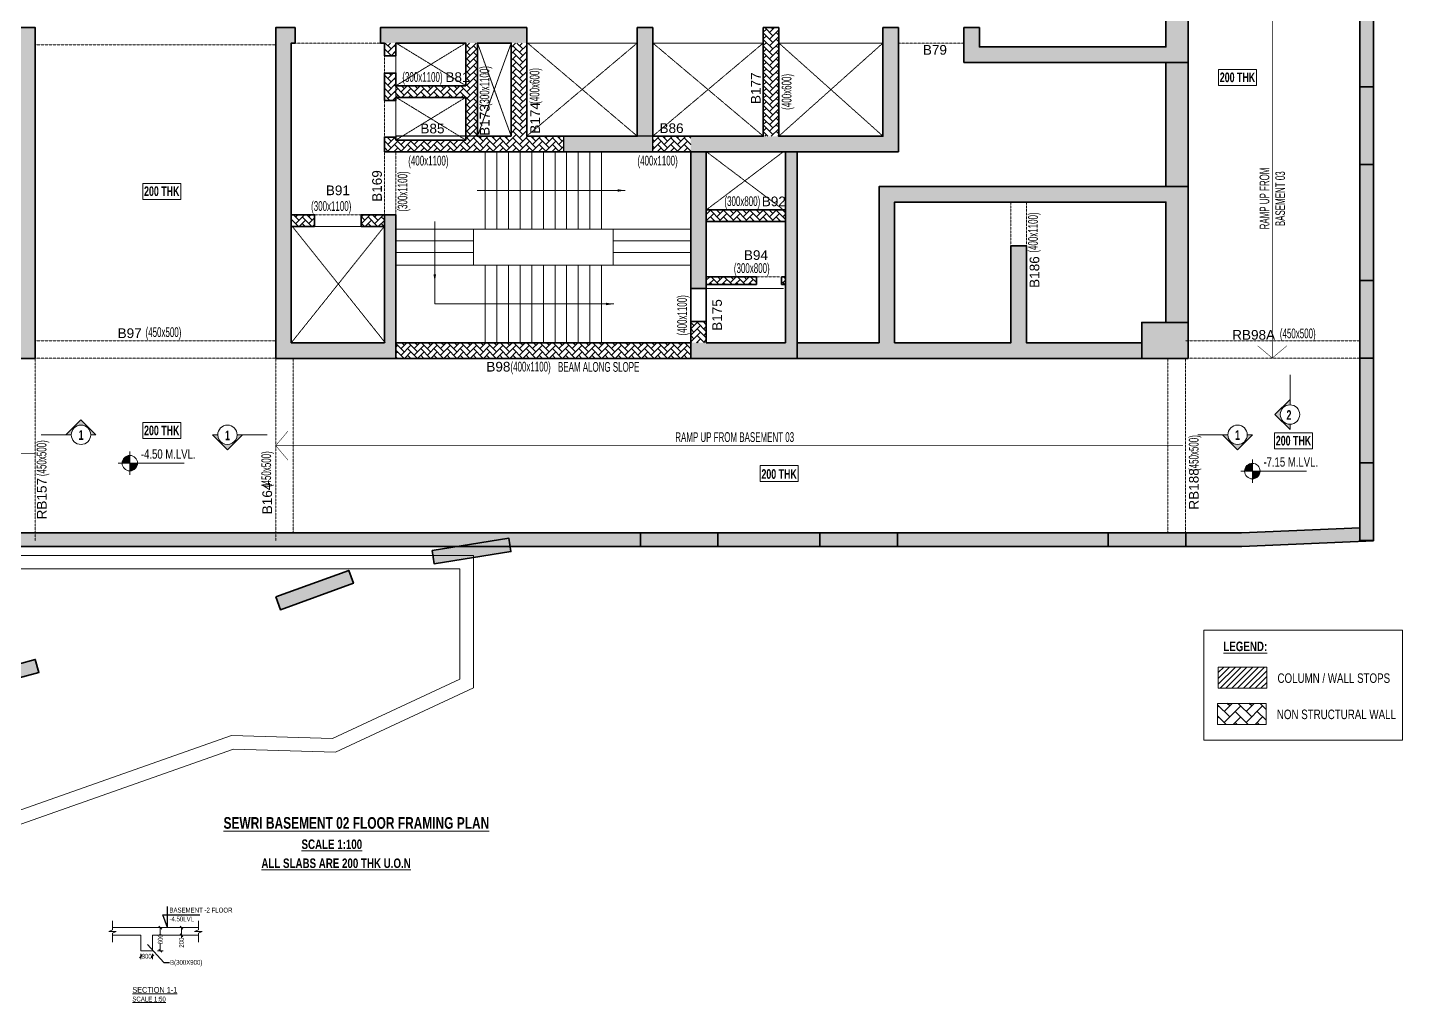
# Model space of a CAD drawing. Header units: millimetres. Extents: x 1560 to 72221, y 1046 to 66633.
# Drawn here: x 36772 to 72221, y 1046 to 26171 of the extents above; entities that cross this region are included whole.
import ezdxf
from ezdxf.enums import TextEntityAlignment as Align

# ---------------------------------------------------------------- set-up
doc = ezdxf.new("R2010")
doc.units = ezdxf.units.MM
doc.linetypes.add('HIDDEN', pattern=[0.375, 0.25, -0.125])
doc.linetypes.add('HIDDEN2', pattern=[0.1875, 0.125, -0.0625])
for name, color, linetype, lineweight in [('A-ANNO-DIMS', 8, 'Continuous', 15), ('A-DETL-MISC', 35, 'Continuous', 15), ('A-FLOR-IDEN', 11, 'Continuous', 9), ('A-HIDD-ABVE', 8, 'HIDDEN', 20), ('A-HIDD-BELW', 8, 'HIDDEN2', 20), ('G-____-____-DIMS', 7, 'Continuous', 9), ('G-____-____-TEXT', 6, 'Continuous', 9), ('G-ANNO-SYMB', 1, 'Continuous', 9), ('G-ANNO-TEXT', 231, 'Continuous', 9), ('S-BEAM', 7, 'Continuous', 18), ('S-BEAM-IDEN', 2, 'Continuous', 9), ('S-COL HATCH', 9, 'Continuous', 0), ('S-COLS', 5, 'Continuous', 35), ('SEC TEXT', 50, 'Continuous', 5)]:
    doc.layers.add(name, color=color, linetype=linetype, lineweight=lineweight)
for name, color, linetype in [('Beam Nos', 7, 'Continuous'), ('changes', 7, 'Continuous'), ('dim', 8, 'Continuous'), ('SECTION LINE', 4, 'Continuous'), ('SUNK SLAB', 8, 'Continuous')]:
    doc.layers.add(name, color=color, linetype=linetype)
doc.styles.add('Dim.s & Anno.(Misc.)', font='ARIALN.TTF')
doc.styles.add('SC-BBS1', font='SansSerif')
doc.styles.add('sd', font='ARIALN.TTF')
doc.styles.add('SOBHA', font='swisscl.ttf')
doc.styles.add('Swis721 LtCn BT', font='swisscl.ttf', dxfattribs={"width": 0.9, "height": 233.355162})
doc.styles.add('Swis721 LtCn BT_1', font='swisscl.ttf', dxfattribs={"height": 240})
doc.styles.add('Swis721 LtCn BT_2', font='swisscl.ttf', dxfattribs={"height": 244.992296})
doc.styles.add('Swis721 LtCn BT_B', font='', dxfattribs={"width": 0.9, "height": 246.918336})
doc.styles.get('Swis721 LtCn BT_B').set_extended_font_data('Swis721 LtCn BT', bold=True)
doc.dimstyles.new('A-GFC-100', dxfattribs={"dimscale": 100, "dimtxt": 1.75, "dimasz": 1.5, "dimexe": 1.5, "dimexo": 0, "dimgap": 1, "dimtad": 1, "dimdsep": 46, "dimtxsty": 'Dim.s & Anno.(Misc.)', "dimblk": 'ARCHTICK', "dimcen": 0, "dimdle": 1.5, "dimclrd": 256, "dimclre": 8, "dimclrt": 6, "dimazin": 2, "dimtfac": 1, "dimtix": 1, "dimtmove": 2, "dimatfit": 3, "dimfxl": 1, "dimtolj": 1, "dimlwd": -1, "dimlwe": 9, "dimarcsym": 0})
doc.dimstyles.new('S-50', dxfattribs={"dimscale": 50, "dimtxt": 2.5, "dimasz": 1.5, "dimexe": 1.5, "dimexo": 1.5, "dimgap": 0.1, "dimtad": 0, "dimdec": 0, "dimrnd": 0.0005, "dimzin": 0, "dimdsep": 46, "dimtxsty": 'SOBHA', "dimblk": 'OBLIQUE', "dimcen": 0.09, "dimclrd": 8, "dimclre": 8, "dimclrt": 6, "dimadec": 0, "dimazin": 0, "dimtfac": 1, "dimtdec": 0, "dimtofl": 0, "dimtmove": 0, "dimatfit": 3, "dimfxl": 1.5, "dimfxlon": 1, "dimtolj": 1, "dimtzin": 0, "dimlwd": -1, "dimlwe": -1, "dimarcsym": 0})
pattern_1 = [(45, (-31794446.85, 20735559.75), (0, 169.7056275), [360, -120]), (135, (-31794362, 20735644.6), (1e-14, 169.7056275), [360, -120])]

# ---------------------------------------------------------------- blocks, each defined once
blk = doc.blocks.new('_ARCHTICK')
at = {"color": 0, "linetype": 'ByBlock', "const_width": 0.15}
blk.add_lwpolyline([(-0.5, -0.5), (0.5, 0.5)], dxfattribs=at)
blk = doc.blocks.new('A$C31bf04c8')
at = {"layer": 'S-COL HATCH', "transparency": 33554687}
h = blk.add_hatch(color=256, dxfattribs=at)
h.dxf.hatch_style = 1
edge = h.paths.add_edge_path()
edge.add_line((-12645, -10575), (46760, -10575))
edge.add_line((46760, -10575), (50155, -10425))
edge.add_line((50155, -10425), (50155, 18362))
edge.add_arc((65983, 101151), 84288, 235.33184, 259.17631, ccw=False)
edge.add_arc((-8447, 268), 41200, 49.9962, 101.0852)
edge.add_line((-16368, 40699), (-15227, 21150))
edge.add_line((-15227, 21150), (-12645, 21150))
edge.add_line((-12645, 21150), (-12645, -10575))
edge = h.paths.add_edge_path(flags=16)
edge.add_line((-12295, -10225), (46752, -10225))
edge.add_line((46752, -10225), (49805, -10090))
edge.add_line((49805, -10090), (49805, 18073))
edge.add_arc((65983, 101151), 84638, 235.32076, 258.98032, ccw=False)
edge.add_arc((-8447, 268), 40850, 49.9733, 100.6568)
edge.add_line((-16001, 40413), (-14897, 21500))
edge.add_line((-14897, 21500), (-12295, 21500))
edge.add_line((-12295, 21500), (-12295, -10225))
h = blk.add_hatch(color=256, dxfattribs=at)
h.dxf.hatch_style = 1
h.paths.add_polyline_path([(50155, 1269), (49805, 1269), (49805, -731), (50155, -731)])
h = blk.add_hatch(color=256, dxfattribs=at)
h.dxf.hatch_style = 1
h.paths.add_polyline_path([(49805, -5724), (50155, -5724), (50155, -3724), (49805, -3724)])
h = blk.add_hatch(color=256, dxfattribs=at)
h.dxf.hatch_style = 1
h.paths.add_polyline_path([(49805, -10421), (50155, -10421), (50155, -8421), (49805, -8421)])
h = blk.add_hatch(color=256, dxfattribs=at)
h.dxf.hatch_style = 1
h.paths.add_polyline_path([(31255, -10224), (31255, -10574), (33255, -10574), (33255, -10224)])
h = blk.add_hatch(color=256, dxfattribs=at)
h.dxf.hatch_style = 1
h.paths.add_polyline_path([(35880, -10224), (35880, -10574), (37880, -10574), (37880, -10224)])
h = blk.add_hatch(color=256, dxfattribs=at)
h.dxf.hatch_style = 1
h.paths.add_polyline_path([(43315, -10224), (43315, -10574), (45315, -10574), (45315, -10224)])
h = blk.add_hatch(color=256, dxfattribs=at)
h.dxf.hatch_style = 1
h.paths.add_polyline_path([(25886, -10678), (25942, -11024), (27916, -10706), (27860, -10360)])
h = blk.add_hatch(color=256, dxfattribs=at)
h.dxf.hatch_style = 1
h.paths.add_polyline_path([(23855, -11522), (23735, -11193), (21855, -11874), (21974, -12203)])
h = blk.add_hatch(color=256, dxfattribs=at)
h.dxf.hatch_style = 1
h.paths.add_polyline_path([(15747, -13822), (15654, -13485), (14779, -13724), (13686, -13724), (13686, -14074), (14825, -14074)])
at = {"layer": 'S-COLS', "elevation": 0}
blk.add_lwpolyline([(-12645, -10575), (46760, -10575), (50155, -10425), (50155, 18362, -0.104418), (18038, 31827, 0.226686), (-16368, 40699), (-15227, 21150), (-12645, 21150)], format="xyb", close=True, dxfattribs=at)
at = {"layer": 'S-COLS'}
blk.add_lwpolyline([(-12295, -10225), (46752, -10225), (49805, -10090), (49805, 18073, -0.103603), (17826, 31549, 0.224825), (-16001, 40413), (-14897, 21500), (-12295, 21500)], format="xyb", close=True, dxfattribs=at)
at = {"layer": 'S-COLS', "elevation": 0}
for points in [[(49805, 1269), (50155, 1269), (50155, -731), (49805, -731)], [(49805, -3724), (50155, -3724), (50155, -5724), (49805, -5724)], [(49805, -8421), (50155, -8421), (50155, -10421), (49805, -10421)], [(31255, -10224), (33255, -10224), (33255, -10574), (31255, -10574)], [(35880, -10224), (37880, -10224), (37880, -10574), (35880, -10574)], [(43315, -10224), (45315, -10224), (45315, -10574), (43315, -10574)]]:
    blk.add_lwpolyline(points, close=True, dxfattribs=at)
for points in [[(25886, -10678), (25942, -11024), (27916, -10706), (27860, -10360), (25886, -10678)], [(21855, -11874), (21974, -12203), (23855, -11522), (23735, -11193), (21855, -11874)], [(13686, -13724), (14779, -13724), (15654, -13485), (15747, -13822), (14825, -14074), (13686, -14074), (13686, -13724)]]:
    blk.add_lwpolyline(points, dxfattribs=at)
blk = doc.blocks.new('Spot Elevations - M_Spot Elevation - Target Filled-23738-FIRST FLOOR  FRAMING PLAN _NTA_')
at = {"layer": 'G-____-____-DIMS'}
h = blk.add_hatch(color=256, dxfattribs=at)
edge = h.paths.add_edge_path(flags=0)
edge.add_line((0, 0), (-2, 0))
edge.add_arc((0, 0), 2, 90, 180, ccw=False)
edge.add_line((0, 2), (0, 0))
h = blk.add_hatch(color=256, dxfattribs=at)
edge = h.paths.add_edge_path(flags=0)
edge.add_line((0, 0), (2, 0))
edge.add_arc((0, 0), 2, 270, 360, ccw=False)
edge.add_line((0, -2), (0, 0))
for p, q in [((-3, 0), (14, 0)), ((0, -3), (0, 3))]:
    blk.add_line(p, q, dxfattribs=at)
blk.add_circle((0, 0), 2, dxfattribs=at)
blk = doc.blocks.new('Detail View - M_Section Head - Structural Type 1-785420-STILT FLOOR FRAMING PLAN')
at = {"layer": 'G-ANNO-SYMB'}
h = blk.add_hatch(color=9, dxfattribs=at)
edge = h.paths.add_edge_path(flags=0)
edge.add_line((-8.5, 0), (-9.86, 0))
edge.add_line((-9.86, 0), (-5.99, 3.87))
edge.add_line((-5.99, 3.87), (-2.12, 0))
edge.add_line((-2.12, 0), (-3.5, 0))
edge.add_arc((-6, 0), 2.5, 360, 540)
for p, q in [((-5.99, 3.87), (-9.86, 0)), ((-5.99, 3.87), (-2.12, 0)), ((-8.5, 0), (-9.86, 0)), ((-3.5, 0), (-2.12, 0))]:
    blk.add_line(p, q, dxfattribs=at)
at = {"layer": 'G-ANNO-SYMB', "color": 5}
for p, q in [((-5.99, 3.87), (-9.86, 0)), ((-2.12, 0), (-5.99, 3.87)), ((-9.86, 0), (-8.5, 0)), ((-3.5, 0), (4.24, 0)), ((-3.5, 0), (-2.12, 0))]:
    blk.add_line(p, q, dxfattribs=at)
at = {"layer": 'G-ANNO-SYMB'}
blk.add_arc((-6, 0), 2.5, 360, 180, dxfattribs=at)
at = {"layer": 'G-ANNO-SYMB', "color": 5}
for start, end in [(360, 180), (180, 360)]:
    blk.add_arc((-6, 0), 2.5, start, end, dxfattribs=at)
blk = doc.blocks.new('A$C0921b736')
at = {"layer": 'S-COL HATCH', "transparency": 33554687}
h = blk.add_hatch(color=256, dxfattribs=at)
h.dxf.hatch_style = 1
h.paths.add_polyline_path([(53250, 8375), (53250, 19875), (52675, 19875), (52675, 8775), (47865, 8775), (47865, 9275), (47465, 9275), (47465, 8375)])
h = blk.add_hatch(color=256, dxfattribs=at)
h.dxf.hatch_style = 1
h.paths.add_polyline_path([(20725, 4450), (20425, 4450), (20425, 1150), (20425, 750), (23125, 750), (23525, 750), (23525, 1150), (23525, 1150), (23525, 9275), (23025, 9275), (23025, 8875), (23125, 8875), (23125, 1150), (23125, 1150), (20725, 1150), (20725, 1150)])
h = blk.add_hatch(color=256, dxfattribs=at)
h.dxf.hatch_style = 1
h.paths.add_polyline_path([(32525, 4450), (32825, 4450), (32825, 1150), (32825, 750), (30125, 750), (29725, 750), (29725, 1150), (29725, 1150), (29725, 9275), (30225, 9275), (30225, 8875), (30125, 8875), (30125, 1150), (30125, 1150), (32525, 1150), (32525, 1150)])
h = blk.add_hatch(color=256, dxfattribs=at)
h.dxf.hatch_style = 1
h.paths.add_polyline_path([(36195, 9275), (32425, 9275), (32425, 8875), (36195, 8875)])
h = blk.add_hatch(color=256, dxfattribs=at)
h.dxf.hatch_style = 1
h.paths.add_polyline_path([(39445, 9275), (39045, 9275), (39045, 6475), (39445, 6475)])
h = blk.add_hatch(color=256, dxfattribs=at)
h.dxf.hatch_style = 1
h.paths.add_polyline_path([(40425, 6075), (40425, 6475), (45379, 6475), (45379, 9275), (45779, 9275), (45779, 6075)])
at = {"layer": 'S-COL HATCH'}
h = blk.add_hatch(dxfattribs=at)
h.set_pattern_fill('AR-HBONE', color=256, scale=30)
h.set_pattern_definition(pattern_1)
h.paths.add_polyline_path([(42695, 6475), (42295, 6475), (42295, 9275), (42695, 9275)])
h = blk.add_hatch(dxfattribs=at)
h.set_pattern_fill('AR-HBONE', color=256, scale=30)
h.set_pattern_definition(pattern_1)
h.paths.add_polyline_path([(34925, 8875), (34625, 8875), (34625, 7775), (32825, 7775), (32825, 8100), (32525, 8100), (32525, 7398), (32825, 7398), (32825, 7475), (34625, 7475), (34625, 6375), (32825, 6375), (32825, 6453), (32525, 6453), (32525, 6075), (37145, 6075), (37145, 6475), (34925, 6475)])
h = blk.add_hatch(dxfattribs=at)
h.set_pattern_fill('AR-HBONE', color=256, scale=30)
h.set_pattern_definition(pattern_1)
h.paths.add_polyline_path([(32825, 8875), (32525, 8875), (32525, 8550), (32825, 8550)])
h = blk.add_hatch(dxfattribs=at)
h.set_pattern_fill('AR-HBONE', color=256, scale=30)
h.set_pattern_definition(pattern_1)
h.paths.add_polyline_path([(36195, 6475), (35795, 6475), (35795, 8875), (36195, 8875)])
at = {"layer": 'S-COL HATCH', "transparency": 33554687}
h = blk.add_hatch(color=256, dxfattribs=at)
h.dxf.hatch_style = 1
h.paths.add_polyline_path([(39445, 6475), (37145, 6475), (37145, 6075), (39445, 6075)])
at = {"layer": 'S-COL HATCH'}
h = blk.add_hatch(dxfattribs=at)
h.set_pattern_fill('AR-HBONE', color=256, scale=30)
h.set_pattern_definition(pattern_1)
h.paths.add_polyline_path([(39445, 6475), (40425, 6475), (40425, 6075), (39445, 6075)])
at = {"layer": 'S-COL HATCH', "transparency": 33554687}
h = blk.add_hatch(color=256, dxfattribs=at)
h.dxf.hatch_style = 1
h.paths.add_polyline_path([(40425, 6075), (40825, 6075), (40825, 6075), (40825, 4575), (40825, 4575), (40825, 4275), (40825, 2550), (40425, 2550)])
h = blk.add_hatch(color=256, dxfattribs=at)
h.dxf.hatch_style = 1
h.paths.add_polyline_path([(42865, 6075), (43165, 6075), (43165, 750), (42865, 750), (40425, 750), (40425, 1150), (42865, 1150), (42865, 2850), (42865, 2850), (42865, 2850)])
h = blk.add_hatch(color=256, dxfattribs=at)
h.dxf.hatch_style = 1
h.paths.add_polyline_path([(52675, 4775), (52675, 1675), (53250, 1675), (53250, 5175), (45279, 5175), (45279, 1150), (43165, 1150), (43165, 750), (52050, 750), (52050, 1150), (49079, 1150), (49079, 3648), (48679, 3648), (48679, 1150), (45679, 1150), (45679, 4775)])
at = {"layer": 'S-COL HATCH'}
h = blk.add_hatch(dxfattribs=at)
h.set_pattern_fill('AR-HBONE', color=256, scale=30)
h.set_pattern_definition([(45, (-31794446.85, 20683630.75), (0, 169.7056275), [360, -120]), (135, (-31794362, 20683715.6), (1e-14, 169.7056275), [360, -120])])
h.paths.add_polyline_path([(32525, 4150), (32525, 4450), (31925, 4450), (31925, 4150)])
h.paths.add_polyline_path([(30725, 4150), (30725, 4450), (30125, 4450), (30125, 4150)])
h = blk.add_hatch(dxfattribs=at)
h.set_pattern_fill('AR-HBONE', color=256, scale=30)
h.set_pattern_definition(pattern_1)
h.paths.add_polyline_path([(40825, 4275), (42865, 4275), (42865, 4575), (40825, 4575)])
h = blk.add_hatch(dxfattribs=at)
h.set_pattern_fill('AR-HBONE', color=256, scale=30)
h.set_pattern_definition(pattern_1)
h.paths.add_polyline_path([(42115, 2850), (42115, 2650), (40825, 2650), (40825, 2850)])
h = blk.add_hatch(dxfattribs=at)
h.set_pattern_fill('AR-HBONE', color=256, scale=30)
h.set_pattern_definition(pattern_1)
h.paths.add_polyline_path([(42765, 2850), (42865, 2850), (42865, 2650), (42765, 2650)])
h = blk.add_hatch(dxfattribs=at)
h.set_pattern_fill('AR-HBONE', color=256, scale=30)
h.set_pattern_definition(pattern_1)
h.paths.add_polyline_path([(40425, 1700), (40825, 1700), (40825, 1150), (40425, 1150)])
at = {"layer": 'S-COL HATCH', "transparency": 33554687}
h = blk.add_hatch(color=256, dxfattribs=at)
h.dxf.hatch_style = 1
h.paths.add_polyline_path([(53250, 1675), (53250, 750), (52050, 750), (52050, 1675)])
at = {"layer": 'S-COL HATCH'}
h = blk.add_hatch(dxfattribs=at)
h.set_pattern_fill('AR-HBONE', color=256, scale=30)
h.set_pattern_definition(pattern_1)
h.paths.add_polyline_path([(40425, 1150), (32825, 1150), (32825, 750), (40425, 750)])
at = {"layer": 'changes'}
blk.add_lwpolyline([(39445, 6475), (37145, 6475), (37145, 6075), (39445, 6075)], close=True, dxfattribs=at)
at = {"layer": 'S-COLS'}
for p, q in [((32525, 4450), (32525, 1150)), ((32825, 4450), (32825, 1150)), ((40825, 2550), (40425, 2550)), ((40825, 1700), (40425, 1700)), ((32825, 1150), (32825, 750))]:
    blk.add_line(p, q, dxfattribs=at)
for points in [[(53250, 8375), (47465, 8375), (47465, 9275), (47865, 9275), (47865, 8775), (52675, 8775), (52675, 19875), (53250, 19875)], [(35795, 6475), (34925, 6475), (34925, 8875), (35795, 8875)], [(40825, 4575), (42865, 4575), (42865, 4275), (40825, 4275)]]:
    blk.add_lwpolyline(points, close=True, dxfattribs=at)
for points in [[(23525, 1150), (23525, 9275), (23025, 9275), (23025, 8875), (23125, 8875), (23125, 1150), (20725, 1150)], [(29725, 1150), (29725, 9275), (30225, 9275), (30225, 8875), (30125, 8875), (30125, 1150), (32525, 1150)], [(36195, 9275), (32425, 9275), (32425, 8875), (32525, 8875), (32525, 8550), (32825, 8550), (32825, 8875), (33725, 8875), (34625, 8875), (34625, 7775), (32825, 7775), (32825, 8100), (32525, 8100), (32525, 7398), (32825, 7398), (32825, 7475), (34625, 7475), (34625, 6375), (33725, 6375), (32825, 6375), (32825, 6453), (32525, 6453), (32525, 6075), (34625, 6075), (34625, 6075), (45779, 6075), (45779, 9275), (45379, 9275), (45379, 6475), (42695, 6475), (42695, 9275)], [(39045, 9275), (39045, 6475), (36195, 6475), (36195, 9275)], [(39445, 9275), (39045, 9275)], [(42295, 9275), (42295, 6475), (39445, 6475), (39445, 9275)], [(42695, 9275), (42295, 9275)], [(40825, 750), (40425, 750), (40425, 6075)], [(40825, 6075), (40825, 1150)], [(43165, 6075), (43165, 750), (42865, 750)], [(42865, 1150), (42865, 6075)], [(43165, 1150), (45279, 1150), (45279, 5175), (53250, 5175)], [(53250, 5175), (53250, 1675), (52675, 1675), (52675, 4775), (45679, 4775), (45679, 1150), (48679, 1150), (48679, 3648), (49079, 3648), (49079, 1150), (52050, 1150), (52050, 750), (43165, 750)], [(30125, 4150), (30725, 4150), (30725, 4450), (30125, 4450)], [(32525, 4150), (31925, 4150), (31925, 4450), (32825, 4450)], [(40825, 2850), (42115, 2850)], [(42115, 2850), (42115, 2650)], [(42765, 2650), (42765, 2850)], [(42765, 2850), (42865, 2850)], [(42115, 2650), (40825, 2650)], [(42865, 2650), (42765, 2650)], [(23125, 750), (23125, 750), (23525, 750), (23525, 1150)], [(30125, 750), (30125, 750), (29725, 750), (29725, 1150)], [(32825, 1150), (40425, 1150), (40425, 750), (30125, 750)], [(40825, 1150), (42865, 1150)], [(42865, 750), (40825, 750)]]:
    blk.add_lwpolyline(points, dxfattribs=at)
at = {"layer": 'S-COLS', "elevation": 0}
blk.add_lwpolyline([(53250, 750), (52050, 750), (52050, 1675), (53250, 1675)], close=True, dxfattribs=at)
blk = doc.blocks.new('_OBLIQUE')
at = {"color": 0, "linetype": 'ByBlock'}
blk.add_line((-0.5, -0.5), (0.5, 0.5), dxfattribs=at)
blk = doc.blocks.new('*D25')
at = {"layer": 'Defpoints', "color": 0, "transparency": 16777216}
for p in [(39994, 2977), (40197, 2977), (39994, 2377)]:
    blk.add_point(p, dxfattribs=at)
at = {"layer": 'S-BEAM', "color": 8, "transparency": 16777216}
for p, q in [((40122, 2977), (40272, 2977)), ((40197, 2977), (40197, 2791)), ((40197, 2377), (40197, 2563)), ((40122, 2377), (40272, 2377))]:
    blk.add_line(p, q, dxfattribs=at)
at = {"layer": 'S-BEAM', "color": 8, "transparency": 16777216, "xscale": 75, "yscale": 75, "zscale": 75}
for p, rotation in [((40197, 2977), 90), ((40197, 2377), 270)]:
    blk.add_blockref('_OBLIQUE', p, dxfattribs=dict(at, rotation=rotation))
at = {"layer": 'S-BEAM', "color": 6, "transparency": 16777216, "insert": (40197, 2677), "char_height": 125, "attachment_point": 5, "rotation": 90, "style": 'SOBHA'}
blk.add_mtext('\\A1;600', dxfattribs=at)
blk = doc.blocks.new('*D24')
at = {"layer": 'Defpoints', "color": 0, "transparency": 16777216}
for p in [(40764, 2977), (40742, 2777), (40764, 2777)]:
    blk.add_point(p, dxfattribs=at)
at = {"layer": 'S-BEAM', "color": 8, "transparency": 16777216}
for p, q in [((40742, 2977), (40667, 2977)), ((40742, 2977), (40742, 2777)), ((40742, 2777), (40667, 2777)), ((40742, 2777), (40742, 2702))]:
    blk.add_line(p, q, dxfattribs=at)
at = {"layer": 'S-BEAM', "color": 8, "transparency": 16777216, "xscale": 75, "yscale": 75, "zscale": 75}
for p, rotation in [((40742, 2977), 90), ((40742, 2777), 270)]:
    blk.add_blockref('_OBLIQUE', p, dxfattribs=dict(at, rotation=rotation))
at = {"layer": 'S-BEAM', "color": 6, "transparency": 16777216, "insert": (40742, 2588), "char_height": 125, "attachment_point": 5, "rotation": 90, "style": 'SOBHA'}
blk.add_mtext('\\A1;200', dxfattribs=at)
blk = doc.blocks.new('*D26')
at = {"layer": 'Defpoints', "color": 0, "transparency": 16777216}
for p in [(39694, 2377), (39994, 2377), (39994, 2236)]:
    blk.add_point(p, dxfattribs=at)
at = {"layer": 'S-BEAM', "color": 8, "transparency": 16777216}
for p, q in [((39694, 2302), (39694, 2161)), ((39694, 2236), (39729, 2236)), ((39994, 2236), (39958, 2236)), ((39994, 2302), (39994, 2161))]:
    blk.add_line(p, q, dxfattribs=at)
at = {"layer": 'S-BEAM', "color": 8, "transparency": 16777216, "xscale": 75, "yscale": 75, "zscale": 75, "rotation": 180}
blk.add_blockref('_OBLIQUE', (39694, 2236), dxfattribs=at)
at = {"layer": 'S-BEAM', "color": 8, "transparency": 16777216, "xscale": 75, "yscale": 75, "zscale": 75}
blk.add_blockref('_OBLIQUE', (39994, 2236), dxfattribs=at)
at = {"layer": 'S-BEAM', "color": 6, "transparency": 16777216, "insert": (39844, 2236), "char_height": 125, "attachment_point": 5, "style": 'SOBHA'}
blk.add_mtext('\\A1;300', dxfattribs=at)
blk = doc.blocks.new('A$C40398dd4')
at = {"layer": 'A-ANNO-DIMS', "ltscale": 500, "elevation": 0}
blk.add_lwpolyline([(5810, 1000), (6600, 1000), (6600, 1565)], dxfattribs=at)
at = {"layer": 'A-DETL-MISC'}
for p, q in [((2300, 4925), (2300, 2925)), ((2600, 4925), (2600, 2925)), ((2900, 4925), (2900, 2925)), ((3200, 4925), (3200, 2925)), ((3500, 4925), (3500, 2925)), ((3800, 4925), (3800, 2925)), ((4100, 4925), (4100, 2925)), ((4400, 4925), (4400, 2925)), ((4700, 4925), (4700, 2925)), ((5000, 4925), (5000, 2925)), ((5300, 4925), (5300, 2925)), ((2300, 0), (2300, 2000)), ((2600, 0), (2600, 2000)), ((2900, 0), (2900, 2000)), ((3200, 0), (3200, 2000)), ((3500, 0), (3500, 2000)), ((3800, 0), (3800, 2000)), ((4100, 0), (4100, 2000)), ((4400, 0), (4400, 2000)), ((4700, 0), (4700, 2000)), ((5000, 0), (5000, 2000)), ((5300, 0), (5300, 2000))]:
    blk.add_line(p, q, dxfattribs=at)
for points in [[(2000, 2925), (0, 2925)], [(5600, 2925), (7600, 2925)], [(2000, 2625), (0, 2625)], [(5600, 2625), (7600, 2625)], [(2000, 2325), (0, 2325)], [(5600, 2325), (7600, 2325)]]:
    blk.add_lwpolyline(points, dxfattribs=at)
blk.add_lwpolyline([(5600, 2925), (5600, 2000), (2000, 2000), (2000, 2925)], close=True, dxfattribs=at)
at = {"layer": 'A-DETL-MISC', "elevation": 0}
for points in [[(2000, 2000), (0, 2000)], [(5600, 2000), (7600, 2000)]]:
    blk.add_lwpolyline(points, dxfattribs=at)
at = {"layer": 'A-ANNO-DIMS', "ltscale": 500}
for points in [[(1688, 3925), (5510, 3925)], [(6600, 1565), (6600, 3126)], [(1988, 1000), (5810, 1000)]]:
    blk.add_leader(points, dimstyle='A-GFC-100', override={"dimasz": 2, "dimtad": 0, "dimfxl": 0.18, "dimarcsym": 1}, dxfattribs=at)

msp = doc.modelspace()

# ---------------------------------------------------------------- hatches: boundary and pattern name
at = {"layer": 'S-COL HATCH', "transparency": 33554687}
h = msp.add_hatch(color=256, dxfattribs=at)
h.dxf.hatch_style = 1
h.paths.add_polyline_path([(66697.5, 25270.9), (66122.5, 25270.9), (66122.5, 22070.9), (66697.5, 22070.9)])
at = {"layer": 'SUNK SLAB'}
h = msp.add_hatch(dxfattribs=at)
h.set_pattern_fill('ANSI31', color=8, scale=850, style=0)
h.set_pattern_definition([(45, (-31291129.52, 20974701.19), (-75.1300955, 75.1300955), [])])
h.paths.add_polyline_path([(68720.7, 9687.7), (68720.7, 9146.5), (67471, 9146.5), (67471, 9687.7)], flags=0)
h = msp.add_hatch(dxfattribs=at)
h.set_pattern_fill('AR-HBONE', color=8, scale=50, style=0)
h.set_pattern_definition([(45, (-31291146.1, 20972283.43), (0, 282.8427125), [600, -200]), (135, (-31291004.69, 20972424.85), (2e-14, 282.8427125), [600, -200])])
h.paths.add_polyline_path([(68704.1, 8754.8), (68704.1, 8213.6), (67454.4, 8213.6), (67454.4, 8754.8)], flags=0)

# ---------------------------------------------------------------- linework, layer by layer
at = {"layer": 'A-FLOR-IDEN', "color": 8, "elevation": 0, "flags": 128}
for points in [[(68455.8, 25088.9), (68455.8, 24677.1), (67478.3, 24677.1), (67478.3, 25088.9)], [(69899.3, 15726.4), (69899.3, 15314.6), (68921.8, 15314.6), (68921.8, 15726.4)], [(56638.4, 14884.3), (56638.4, 14472.5), (55660.9, 14472.5), (55660.9, 14884.3)]]:
    msp.add_lwpolyline(points, close=True, dxfattribs=at)
at = {"layer": 'A-FLOR-IDEN', "color": 8, "flags": 128}
for points in [[(40721.7, 22155.2), (40721.7, 21743.3), (39744.2, 21743.3), (39744.2, 22155.2)], [(40721.7, 15989.8), (40721.7, 15578), (39744.2, 15578), (39744.2, 15989.8)]]:
    msp.add_lwpolyline(points, close=True, dxfattribs=at)
at = {"layer": 'A-HIDD-ABVE', "linetype": 'HIDDEN'}
for p, q in [((48072.5, 25772), (46272.5, 24672)), ((48072.5, 24672), (46272.5, 25772)), ((49242.5, 25772), (48372.5, 23372)), ((49242.5, 23372), (48372.5, 25772)), ((52492.5, 25772), (49642.5, 23372)), ((52492.5, 23372), (49662.5, 25772)), ((55742.5, 25772), (52892.5, 23372)), ((55742.5, 23372), (52892.5, 25772)), ((58826.8, 25772), (56142.5, 23372)), ((58826.8, 23372), (56142.5, 25772)), ((48072.5, 23272), (46272.5, 24372)), ((48072.5, 24372), (46272.5, 23272)), ((54272.5, 22972), (56262.4, 21472)), ((54272.5, 21472), (56262.4, 22972)), ((45972.5, 21046.8), (43572.5, 18046.8)), ((43596.6, 21046.8), (45996.6, 18046.8))]:
    msp.add_line(p, q, dxfattribs=at)
at = {"layer": 'A-HIDD-BELW', "color": 4, "linetype": 'ByBlock', "ltscale": 500}
for p, q in [((48272.2, 12567.2, 0), (8132.9, 12567.2, 0)), ((48272.2, 9153.4, 0), (48272.2, 12567.2, 0)), ((47922.2, 12217.2, 0), (8505.2, 12217.2, 0)), ((47922.2, 9376.7, 0), (47922.2, 12217.2, 0)), ((44639.5, 7850.3, 0), (47922.2, 9376.7, 0)), ((44711.9, 7497.9, 0), (48272.2, 9153.4, 0)), ((34286.7, 5199.1, 0), (42031.2, 7928.3, 0)), ((42031.2, 7928.3, 0), (44639.5, 7850.3, 0)), ((34353, 4851.4, 0), (42086, 7576.5, 0)), ((42086, 7576.5, 0), (44711.9, 7497.9, 0))]:
    msp.add_line(p, q, dxfattribs=at)
at = {"layer": 'dim', "color": 5}
for p, q in [((40383.8, 2977), (40259.7, 3307.4)), ((40259.7, 3307.4), (41214.2, 3307.4)), ((40383.8, 2977), (40383.8, 3521.5))]:
    msp.add_line(p, q, dxfattribs=at)
at = {"layer": 'G-ANNO-TEXT', "color": 7}
for points in [[(67102.5, 10643.6), (72221.2, 10643.6), (72221.2, 7803.7), (67102.5, 7803.7)], [(68720.7, 9687.7), (68720.7, 9146.5), (67471, 9146.5), (67471, 9687.7)], [(68704.1, 8754.8), (68704.1, 8213.6), (67454.4, 8213.6), (67454.4, 8754.8)]]:
    msp.add_lwpolyline(points, close=True, dxfattribs=at)
at = {"layer": 'S-BEAM', "linetype": 'HIDDEN'}
for p, q in [((36972.5, 25722), (43172.5, 25722)), ((45872.5, 25772), (43672.5, 25772)), ((45972.5, 23349.5), (45972.5, 25772)), ((60922.5, 25772), (59226.8, 25772)), ((45972.5, 21346.8), (45972.5, 22972)), ((46272.5, 21346.8), (46272.5, 22972)), ((62126.8, 20544.6), (62126.8, 21672)), ((62526.8, 20544.6), (62526.8, 21672)), ((45372.5, 21346.8), (44172.5, 21346.8)), ((56162.4, 19746.8), (55512.4, 19746.8)), ((36972.5, 18096.8), (43172.5, 18096.8)), ((66622.5, 18096.8), (71136.9, 18096.8)), ((36972.5, 17646.8), (43172.5, 17646.8)), ((36972.5, 17646.8), (36972.5, 12946.8)), ((43172.5, 17646.8), (43172.5, 12946.8)), ((43622.5, 17646.8), (43622.5, 13146.8)), ((66172.5, 17646.8), (66172.5, 13152.5)), ((66622.5, 17646.8), (71136.8, 17646.8)), ((66622.5, 17646.8), (66622.5, 13165.9)), ((43622.5, 11288.5), (43622.5, 11284))]:
    msp.add_line(p, q, dxfattribs=at)
at = {"layer": 'S-BEAM'}
for p, q in [((46272.5, 23349.5), (46272.5, 25772)), ((52492.5, 25772), (49662.5, 25772)), ((55742.5, 25772), (52892.5, 25772)), ((58826.8, 25772), (56142.5, 25772)), ((45372.5, 21046.8), (44172.5, 21046.8)), ((56262.4, 19446.8), (54272.5, 19446.8)), ((39993.8, 2977), (41178.1, 2977)), ((39693.8, 2777), (38964.3, 2777)), ((39693.8, 2377), (39693.8, 2777)), ((39993.8, 2777), (39993.8, 2377)), ((39993.8, 2777), (41178.1, 2777)), ((39693.8, 2377), (39993.8, 2377)), ((39693.8, 2377), (39693.8, 2377))]:
    msp.add_line(p, q, dxfattribs=at)
at = {"layer": 'S-BEAM', "const_width": 12.5}
for points in [[(68864, 26363.6), (68864, 17652.6)], [(69239, 17969), (68864, 17652.6), (68489, 17969)]]:
    msp.add_lwpolyline(points, dxfattribs=at)
at = {"layer": 'S-BEAM', "const_width": 12.5, "elevation": 0}
for points in [[(43488.8, 15021.8), (43172.5, 15396.8), (43488.8, 15771.8)], [(43172.5, 15396.8), (66562.5, 15396.8)], [(36972.5, 15188.6), (13540.3, 15188.6)]]:
    msp.add_lwpolyline(points, dxfattribs=at)
at = {"layer": 'S-BEAM', "color": 8, "elevation": 0}
for points in [[(38964.3, 3148.9), (38964.3, 2914.4), (38867.6, 2878.1), (39061.3, 2878.1), (38964.3, 2830.3), (38964.3, 2596.3)], [(41178.1, 3148.9), (41178.1, 2914.4), (41081.3, 2878.1), (41275.1, 2878.1), (41178.1, 2830.3), (41178.1, 2596.3)]]:
    msp.add_lwpolyline(points, dxfattribs=at)
at = {"layer": 'S-COL HATCH'}
msp.add_line((38964.3, 2977), (39993.8, 2977), dxfattribs=at)
at = {"layer": 'S-COLS', "elevation": 0}
msp.add_lwpolyline([(66697.5, 25270.9), (66122.5, 25270.9), (66122.5, 22070.9), (66697.5, 22070.9)], close=True, dxfattribs=at)
at = {"layer": 'SECTION LINE'}
msp.add_line((48372.5, 23370.9), (46272.5, 23370.9), dxfattribs=at)

# ---------------------------------------------------------------- block references
at = {"layer": 'A-HIDD-BELW', "color": 3}
msp.add_blockref('A$C31bf04c8', (21318.1, 23372), dxfattribs=at)
at = {"layer": 'changes'}
msp.add_blockref('A$C0921b736', (13447.5, 16895.7), dxfattribs=at)
at = {"layer": 'G-____-____-DIMS', "xscale": 99.99999999999991, "yscale": 99.99999999999991, "zscale": 99.99999999999991}
for p in [(39410.8, 14944.6), (68350.5, 14739.9)]:
    msp.add_blockref('Spot Elevations - M_Spot Elevation - Target Filled-23738-FIRST FLOOR  FRAMING PLAN _NTA_', p, dxfattribs=at)
at = {"layer": 'G-____-____-TEXT', "extrusion": (0, 0, -1), "xscale": 99.99999999999991, "yscale": 99.99999999999991, "zscale": 99.99999999999991}
msp.add_blockref('Detail View - M_Section Head - Structural Type 1-785420-STILT FLOOR FRAMING PLAN', (-37552, 15675), dxfattribs=at)
at = {"layer": 'G-ANNO-SYMB', "extrusion": (0, 0, -1), "yscale": 99.99999999999991, "zscale": 99.99999999999991}
for p, xscale, rotation in [((-69320.9, 16798.2), -99.99999999999991, 270), ((-42527, 15675), 99.99999999999991, 180), ((-67369.6, 15675), -99.99999999999991, 180)]:
    msp.add_blockref('Detail View - M_Section Head - Structural Type 1-785420-STILT FLOOR FRAMING PLAN', p, dxfattribs=dict(at, xscale=xscale, rotation=rotation))
at = {"layer": 'S-BEAM-IDEN', "xscale": -1}
msp.add_blockref('A$C40398dd4', (53872.5, 18046.8), dxfattribs=at)

# ---------------------------------------------------------------- texts
at = {"layer": 'A-FLOR-IDEN', "color": 1, "char_height": 246.92, "width": 1155, "attachment_point": 2, "line_spacing_factor": 0.964267, "style": 'Swis721 LtCn BT_B'}
for insert in [(67967, 25010.9), (40232.9, 22077.1), (40232.9, 15911.8), (69410.5, 15648.4), (56149.6, 14788.3)]:
    msp.add_mtext('200 THK', dxfattribs=dict(at, insert=insert))
at = {"layer": 'Beam Nos', "color": 3, "style": 'SC-BBS1'}
for s, p in [('B79', (60166.3, 25395.7)), ('B81', (47857, 24692.7)), ('B85', (47212.3, 23367.7)), ('B86', (53377, 23377.2)), ('B91', (44774.7, 21775.4, 0)), ('B92', (56013.3, 21490.3, 0)), ('B94', (55552.3, 20106.6, 0)), ('B97', (39406, 18093.6, 0)), ('RB98A', (68383.8, 18051.5, 0)), ('B98', (48912, 17230.7, 0))]:
    msp.add_text(s, height=250, dxfattribs=at).set_placement(p, align=Align.BOTTOM_CENTER)
for s, p in [('B177', (55747.8, 24606.2)), ('B173', (48758.8, 23787.5)), ('B174', (50057.3, 23842.1)), ('B169', (45983.6, 22086.8, 0)), ('B186', (62933.4, 19868.8, 0)), ('B175', (54749.4, 18762.9)), ('RB157', (37341.2, 14029.3, 0)), ('RB188', (67041.6, 14280.3, 0)), ('B164', (43152.9, 14035.1, 0))]:
    msp.add_text(s, height=250, rotation=90, dxfattribs=at).set_placement(p, align=Align.BOTTOM_CENTER)
at = {"layer": 'dim', "color": 6, "char_height": 125, "attachment_point": 1, "style": 'SOBHA'}
for s, insert in [('\\A1;-4.50LVL', (40431.3, 3260.7)), ('\\A1;BASEMENT -2 FLOOR', (40431.3, 3489.2)), ('\\A1; B(300X900) ', (40403.7, 2143.2))]:
    msp.add_mtext(s, dxfattribs=dict(at, insert=insert))
at = {"layer": 'G-____-____-DIMS', "char_height": 240, "width": 1683.881, "attachment_point": 1, "line_spacing_factor": 0.970126, "style": 'Swis721 LtCn BT_1'}
for s, insert in [('-4.50 M.LVL.', (39696.2, 15300.2)), ('-7.15 M.LVL.', (68635.8, 15095.5))]:
    msp.add_mtext(s, dxfattribs=dict(at, insert=insert))
at = {"layer": 'G-____-____-TEXT', "color": 5, "insert": (38152.3, 15791.5), "char_height": 246.9, "width": 330, "attachment_point": 2, "line_spacing_factor": 0.964267, "style": 'Swis721 LtCn BT_B'}
msp.add_mtext('1', dxfattribs=at)
at = {"layer": 'G-ANNO-SYMB', "color": 5, "char_height": 246.9, "width": 330, "line_spacing_factor": 0.964267, "style": 'Swis721 LtCn BT_B'}
for s, insert, attachment_point in [('2', (69294.3, 16062.3), 8), ('1', (41926.7, 15535.1), 8), ('1', (67970, 15791.5), 2)]:
    msp.add_mtext(s, dxfattribs=dict(at, insert=insert, attachment_point=attachment_point))
at = {"layer": 'G-ANNO-TEXT', "color": 7, "char_height": 244.992, "attachment_point": 1, "line_spacing_factor": 0.971848, "style": 'Swis721 LtCn BT_2'}
for s, insert, width in [('\\fSwis721 LtCn BT|b1|i0|c0|p34|;\\LLEGEND:', (67602.8, 10346), 1299), ('COLUMN / WALL STOPS', (68998.7, 9527), 3845.238), ('NON STRUCTURAL WALL', (68982.1, 8594.1), 3845.238)]:
    msp.add_mtext(s, dxfattribs=dict(at, insert=insert, width=width))
at = {"layer": 'G-ANNO-TEXT', "color": 6, "insert": (41825.7, 5823.2), "char_height": 300, "width": 6923.66, "attachment_point": 1, "line_spacing_factor": 0.971848, "style": 'Swis721 LtCn BT_2'}
msp.add_mtext('{\\fSwis721 LtCn BT|b1|i0|c0|p34;\\LSEWRI BASEMENT 02 FLOOR FRAMING PLAN }', dxfattribs=at)
at = {"layer": 'G-ANNO-TEXT', "color": 1, "char_height": 244.992, "attachment_point": 1, "line_spacing_factor": 0.971848, "style": 'Swis721 LtCn BT_2'}
for s, insert, width in [('{\\fSwis721 LtCn BT|b1|i0|c0|p34;\\LSCALE 1:100}', (43836.9, 5246.2), 1551.037), ('{\\fSwis721 LtCn BT|b1|i0|c0|p34;\\LALL SLABS ARE 200 THK U.O.N}', (42802.7, 4757.2), 3728.693)]:
    msp.add_mtext(s, dxfattribs=dict(at, insert=insert, width=width))
at = {"layer": 'S-BEAM-IDEN', "style": 'Swis721 LtCn BT', "width": 0.8}
for s, p in [('(300x1100)', (46435.8, 24772.1)), ('(300x1100)', (44084.3, 21446.2)), ('(300x800)', (54983.6, 19846.2)), ('(450x500)', (69059.6, 18162.9)), ('RAMP UP FROM BASEMENT 03', (53472.1, 15492))]:
    msp.add_text(s, height=250, dxfattribs=at).set_placement(p)
for s, rotation, p in [('(300x1100)', 90, (48679.1, 24140.8)), ('(400x600)', 90, (49969.7, 24203.5, 0)), ('(400x600)', 90, (56467, 24051.8, 0)), ('(400x1100)', 360, (46589.2, 22615.7)), ('(400x1100)', 360, (52498.9, 22615.7)), ('(300x1100)', 90, (46566, 21427.2, 0)), ('RAMP UP FROM', 90, (68787.2, 20968.4)), ('BASEMENT 03', 90, (69192.2, 21052.5)), ('(300x800)', 360, (54739.6, 21571.4)), ('(400x1100)', 90, (62819.1, 20370.1)), ('(400x1100)', 90, (53772.3, 18235.4)), ('(450x500)', 360, (39816.3, 18196.2)), ('(400x1100)', 360, (49224.2, 17307.2, 0)), ('BEAM ALONG SLOPE', 360, (50449.9, 17300.1)), ('(450x500)', 90, (66963.5, 14743.4)), ('(450x500)', 90, (37260.1, 14611.6)), ('(450x500)', 90, (43051.6, 14327.9))]:
    msp.add_text(s, height=250, rotation=rotation, dxfattribs=at).set_placement(p)
at = {"layer": 'SEC TEXT', "color": 1, "linetype": 'ByBlock', "insert": (39476.1, 1446.1), "char_height": 150, "width": 1170.106, "attachment_point": 1, "rotation": 0.01072, "style": 'sd'}
msp.add_mtext('{\\fSwis721 LtCn BT|b0|i0|c0|p34;\\LSECTION 1-1\\P\\H0.83333x;SCALE 1:50}', dxfattribs=at)

# ---------------------------------------------------------------- dimensions: what is measured, and where the dimension line sits
at = {"layer": 'S-BEAM'}
for base, p1, p2, picture, middle in [((40197.3, 2977), (39993.8, 2377), (39993.8, 2977), '*D25', (40197.3, 2677)), ((40741.9, 2777, 0), (40764.4, 2977), (40764.4, 2777), '*D24', (40741.9, 2587.9, 0))]:
    dim = msp.add_linear_dim(base=base, p1=p1, p2=p2, angle=90, dimstyle='S-50', dxfattribs=at)
    dim.commit()
    dim.dimension.update_dxf_attribs({"geometry": picture, "text_midpoint": middle})
dim = msp.add_aligned_dim(p1=(39693.8, 2377), p2=(39993.8, 2377), distance=-140.8, dimstyle='S-50', dxfattribs=at)
dim.commit()
dim.dimension.update_dxf_attribs({"geometry": '*D26', "text_midpoint": (39843.8, 2236.2)})

# ---------------------------------------------------------------- leaders
at = {"layer": 'dim'}
msp.add_leader([(39868, 2540.5), (40286.9, 2080.8), (40429.9, 2080.8)], dimstyle='S-50', dxfattribs=at)

doc.saveas('drawing.dxf')
